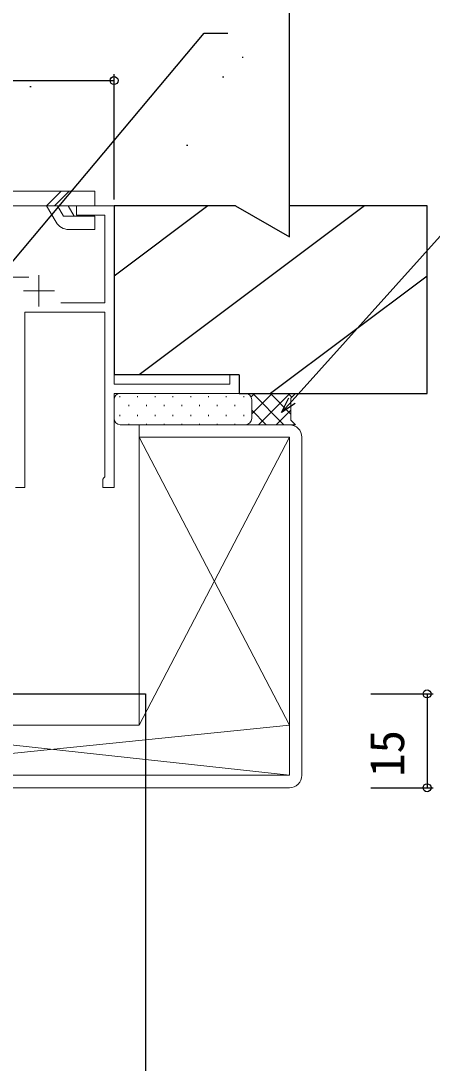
# Model space of a CAD drawing. Units: millimetres, scale not verified. Extents: x -437 to 438, y -681 to 679.
# Drawn here: x -221.7 to -156, y 403.8 to 570.3 of the extents above; entities that cross this region are included whole.
import ezdxf
from ezdxf.enums import TextEntityAlignment as Align

# ---------------------------------------------------------------- set-up
doc = ezdxf.new("R2010")
doc.units = ezdxf.units.MM
doc.header["$LTSCALE"] = 4
doc.layers.add('0-3_YKK_11E', color=4, linetype='Continuous', lineweight=18)
doc.layers.add('0-5_YKK_13', color=4, linetype='Continuous', lineweight=18)
for name, color, linetype in [('0-4_YKK_12', 2, 'Continuous'), ('0-7_YKK_D', 6, 'Continuous'), ('0-9_YSS_K', 3, 'Continuous')]:
    doc.layers.add(name, color=color, linetype=linetype)
doc.styles.add('ＭＳ ゴシック', font='')
doc.styles.get('ＭＳ ゴシック').set_extended_font_data('MS Gothic')

msp = doc.modelspace()

# ---------------------------------------------------------------- linework, layer by layer
at = {"layer": '0-3_YKK_11E'}
for p, q in [((-218.795, 529.7), (-218.795, 524.7)), ((-253.195, 529.4), (-220.395, 529.4)), ((-221.295, 527.2), (-216.295, 527.2))]:
    msp.add_line(p, q, dxfattribs=at)
msp.add_lwpolyline([(-215.316, 525.3), (-208.295, 525.3), (-208.295, 539.3), (-212.795, 539.3), (-212.795, 540.8), (-206.795, 540.8), (-206.795, 512.3), (-188.295, 512.3), (-188.295, 513.8), (-186.795, 513.8), (-186.795, 510.8), (-206.795, 510.8), (-206.795, 495.8), (-208.595, 495.8), (-208.595, 497.1), (-208.445, 497.294), (-208.295, 497.487), (-208.295, 523.8), (-221.045, 523.8), (-221.045, 495.8), (-222.545, 495.8)], dxfattribs=at)
at = {"layer": '0-4_YKK_12'}
msp.add_line((-201.795, 447.8), (-201.795, 182.301), dxfattribs=at)
msp.add_lwpolyline([(-249.495, 462.8), (-201.795, 462.8), (-201.795, 447.8)], dxfattribs=at)
at = {"layer": '0-5_YKK_13'}
for p, q in [((-264.12, 543.1), (-209.865, 543.1)), ((-215.276, 543.1), (-217.576, 540.8)), ((-213.992, 543.1), (-216.292, 540.8)), ((-209.865, 543.1), (-209.865, 540.8)), ((-264.12, 540.8), (-209.865, 540.8)), ((-217.582, 540.8), (-216.052, 538.15)), ((-215.85, 540.8), (-214.896, 539.148)), ((-214.118, 540.8), (-213.164, 539.148)), ((-214.896, 539.148), (-209.868, 539.148)), ((-209.868, 536.999), (-209.868, 539.148)), ((-214.06, 537), (-209.868, 537)), ((-206.802, 506.8), (-206.799, 509.8)), ((-205.879, 510.39), (-205.879, 510.19)), ((-205.799, 510.8), (-185.797, 510.8)), ((-203.049, 510.39), (-203.049, 510.19)), ((-200.219, 510.39), (-200.219, 510.19)), ((-197.389, 510.39), (-197.389, 510.19)), ((-194.559, 510.39), (-194.559, 510.19)), ((-191.729, 510.39), (-191.729, 510.19)), ((-188.899, 510.39), (-188.899, 510.19)), ((-186.069, 510.39), (-186.069, 510.19)), ((-184.912, 510.266), (-184.377, 510.8)), ((-184.799, 507.55), (-181.549, 510.8)), ((-184.797, 509.8), (-184.799, 506.8)), ((-184.799, 506.8), (-184.797, 509.8)), ((-184.653, 510.8), (-179.653, 505.8)), ((-183.72, 505.8), (-178.72, 510.8)), ((-181.825, 510.8), (-178.539, 507.514)), ((-178.996, 510.8), (-178.391, 510.195)), ((-204.464, 508.975), (-204.464, 508.775)), ((-201.634, 508.975), (-201.634, 508.775)), ((-198.804, 508.975), (-198.804, 508.775)), ((-195.974, 508.975), (-195.974, 508.775)), ((-193.144, 508.975), (-193.144, 508.775)), ((-190.314, 508.975), (-190.314, 508.775)), ((-187.484, 508.975), (-187.484, 508.775)), ((-184.798, 508.117), (-182.482, 505.8)), ((-180.892, 505.8), (-178.538, 508.154)), ((-205.879, 507.36), (-205.879, 507.16)), ((-203.049, 507.36), (-203.049, 507.16)), ((-200.219, 507.36), (-200.219, 507.16)), ((-197.389, 507.36), (-197.389, 507.16)), ((-194.559, 507.36), (-194.559, 507.16)), ((-191.729, 507.36), (-191.729, 507.16)), ((-188.899, 507.36), (-188.899, 507.16)), ((-186.069, 507.36), (-186.069, 507.16)), ((-185.799, 505.8), (-205.802, 505.8)), ((-204.464, 505.945), (-204.464, 505.8)), ((-201.634, 505.945), (-201.634, 505.8)), ((-198.804, 505.945), (-198.804, 505.8)), ((-195.974, 505.945), (-195.974, 505.8)), ((-193.144, 505.945), (-193.144, 505.8)), ((-190.314, 505.945), (-190.314, 505.8)), ((-187.484, 505.945), (-187.484, 505.8)), ((-185.395, 505.886), (-185.31, 505.8)), ((-178.064, 505.8), (-177.927, 505.937)), ((-202.795, 457.8), (-178.795, 503.8)), ((-178.795, 457.8), (-202.795, 503.8)), ((-249.495, 457.494), (-178.795, 449.8)), ((-178.795, 457.8), (-234.545, 452.1))]:
    msp.add_line(p, q, dxfattribs=at)
at = {"layer": '0-5_YKK_13', "color": 1}
msp.add_line((-176.795, 503.8), (-176.795, 449.8), dxfattribs=at)
at = {"layer": '0-5_YKK_13'}
for points in [[(-177.787, 510.8), (-178.537, 510.05), (-178.539, 506.55), (-177.789, 505.8), (-185.799, 505.8)], [(-185.797, 510.8), (-177.787, 510.8), (-178.537, 510.05), (-178.539, 506.55), (-177.789, 505.8)], [(-202.798, 503.8), (-202.795, 457.8), (-249.495, 457.8)]]:
    msp.add_lwpolyline(points, dxfattribs=at)
at = {"layer": '0-5_YKK_13', "color": 1}
for points in [[(-251.795, 449.8), (-178.795, 449.8), (-178.795, 503.8), (-202.798, 503.8), (-202.798, 505.8), (-178.795, 505.8)], [(-178.795, 447.8), (-251.795, 447.8), (-251.795, 449.8)]]:
    msp.add_lwpolyline(points, dxfattribs=at)
at = {"layer": '0-5_YKK_13'}
for centre, radius, start, end in [((-214.06, 539.3), 2.3, 210.00025, 270), ((-205.799, 509.8), 1, 90, 180), ((-185.797, 509.8), 1, 0, 90), ((-185.797, 509.8), 1, 0, 90), ((-205.802, 506.8), 1, 180, 270), ((-185.799, 506.8), 1, 270, 0), ((-185.799, 506.8), 1, 270, 0)]:
    msp.add_arc(centre, radius, start, end, dxfattribs=at)
at = {"layer": '0-5_YKK_13', "color": 1}
for centre, start, end in [((-178.795, 503.8), 0, 90), ((-178.795, 449.8), 269.99996, 0)]:
    msp.add_arc(centre, 2, start, end, dxfattribs=at)
at = {"layer": '0-7_YKK_D'}
for p, q in [((-206.795, 541.8), (-206.795, 561.8)), ((-266.795, 560.8), (-206.795, 560.8)), ((-165.797, 462.8), (-155.795, 462.8)), ((-156.795, 462.8), (-156.795, 447.8)), ((-165.797, 447.8), (-155.795, 447.8))]:
    msp.add_line(p, q, dxfattribs=at)
for points in [[(-237.495, 514.653), (-235.856, 516.606), (-192.406, 568.387), (-188.606, 568.387)], [(-180.055, 507.739), (-178.349, 509.634), (-148.973, 542.26), (-145.173, 542.26)], [(-177.841, 509.176), (-180.055, 507.739), (-178.857, 510.091)]]:
    msp.add_lwpolyline(points, dxfattribs=at)
for centre in [(-206.795, 560.8), (-156.795, 462.8), (-156.795, 447.8)]:
    msp.add_circle(centre, 0.637, dxfattribs=at)
at = {"layer": '0-9_YSS_K'}
for p, q in [((-178.795, 535.837), (-178.795, 593.8)), ((-186.357, 564.53), (-186.157, 564.53)), ((-189.486, 561.401), (-189.286, 561.401)), ((-220.255, 559.836), (-220.055, 559.836)), ((-195.222, 550.449), (-195.022, 550.449)), ((-187.39, 540.8), (-206.795, 540.8)), ((-206.795, 540.8), (-206.795, 513.8)), ((-191.795, 540.8), (-206.795, 529.55)), ((-166.795, 540.8), (-202.795, 513.8)), ((-187.39, 540.8), (-178.795, 535.837)), ((-156.795, 540.8), (-178.795, 540.8)), ((-156.795, 510.8), (-156.795, 540.8)), ((-156.795, 529.55), (-181.795, 510.8)), ((-186.795, 513.8), (-206.795, 513.8)), ((-186.795, 513.8), (-186.795, 510.8)), ((-186.795, 510.8), (-156.795, 510.8))]:
    msp.add_line(p, q, dxfattribs=at)

# ---------------------------------------------------------------- texts
at = {"layer": '0-7_YKK_D', "style": 'ＭＳ ゴシック'}
msp.add_text('15', height=5.499, rotation=90, dxfattribs=at).set_placement((-158.795, 449.547), align=Align.BOTTOM_LEFT)

doc.saveas('drawing.dxf')
